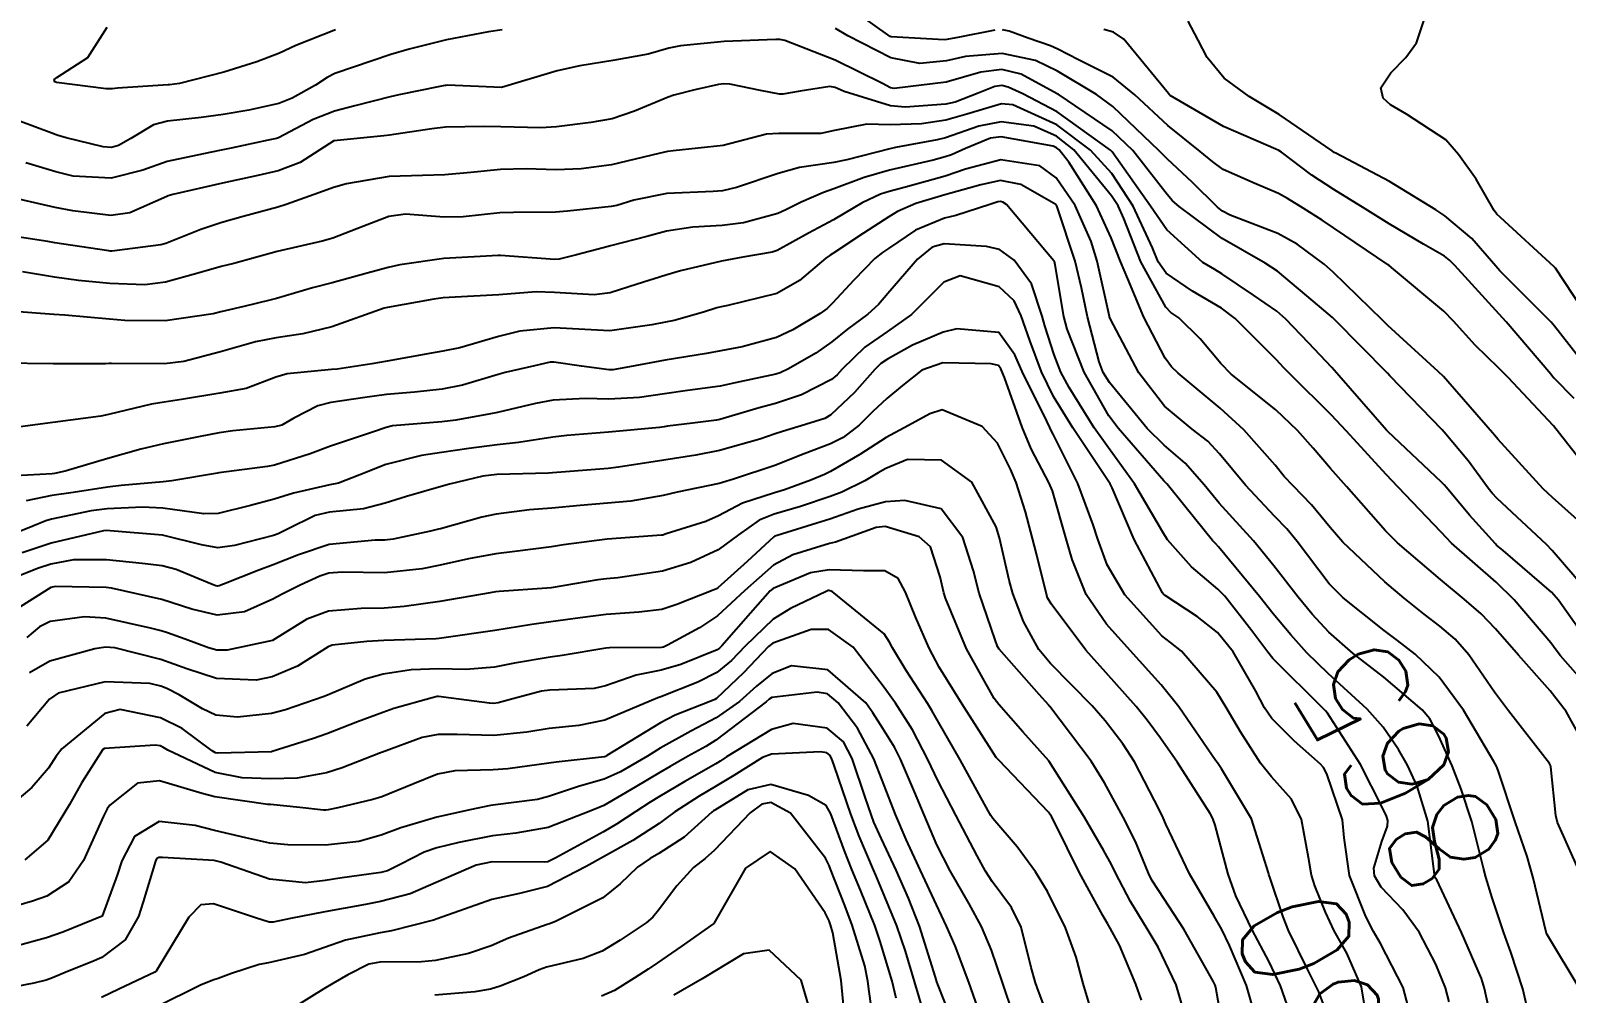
# Model space of a CAD drawing. Header units: metres. Extents: x 307586 to 320046, y 7427249 to 7434250.
# Drawn here: x 319946.8 to 320002, y 7429379.7 to 7429414.4 of the extents above; entities that cross this region are included whole.
import ezdxf
from ezdxf.enums import TextEntityAlignment as Align

# ---------------------------------------------------------------- set-up
doc = ezdxf.new("R2010")
doc.units = ezdxf.units.M
doc.header["$MEASUREMENT"] = 0
for name, color, linetype in [('Cotas', 45, 'Continuous'), ('Curvas de Nivel 1m', 11, 'Continuous'), ('Curvas de Nivel 5m', 15, 'Continuous')]:
    doc.layers.add(name, color=color, linetype=linetype)
doc.styles.add('Style-STANDARD', font='STANDARD.shx')

msp = doc.modelspace()

# ---------------------------------------------------------------- linework, layer by layer
at = {"layer": 'Curvas de Nivel 1m', "flags": 128}
for points, elevation in [([(319981.45, 7429414.389), (319980.125, 7429414.126), (319979.788, 7429414.064), (319979.722, 7429414.051), (319979.634, 7429414.043), (319977.723, 7429414.15), (319977.694, 7429414.16), (319975.737, 7429415.559)], 873), ([(319963.724, 7429414.403), (319963.235, 7429414.327), (319961.72, 7429414.035), (319960.376, 7429413.704), (319959.714, 7429413.512), (319958.375, 7429413.055), (319957.707, 7429412.821), (319957.427, 7429412.681), (319957.008, 7429412.407), (319956.173, 7429411.938), (319955.693, 7429411.749), (319954.614, 7429411.506), (319953.686, 7429411.345), (319952.899, 7429411.237), (319951.683, 7429411.111), (319951.174, 7429410.978), (319950.358, 7429410.483), (319949.922, 7429410.236), (319949.67, 7429410.167), (319949.366, 7429410.191), (319948.029, 7429410.515), (319947.751, 7429410.597), (319947.674, 7429410.62), (319947.521, 7429410.675), (319945.681, 7429411.358)], 872), ([(319957.723, 7429414.4), (319956.298, 7429413.833), (319955.714, 7429413.552), (319954.896, 7429413.243), (319953.707, 7429412.878), (319952.109, 7429412.464), (319951.748, 7429412.423), (319951.702, 7429412.418), (319949.882, 7429412.297), (319949.691, 7429412.275), (319949.475, 7429412.277), (319947.693, 7429412.496), (319947.63, 7429412.521), (319947.605, 7429412.61), (319947.695, 7429412.684), (319948.813, 7429413.397), (319949.507, 7429414.493)], 873), ([(320002.425, 7429396.759), (320001.53, 7429397.56), (320001.184, 7429397.873), (319999.551, 7429399.661), (319999.448, 7429399.788), (319999.362, 7429399.893), (319997.759, 7429401.739), (319997.605, 7429401.92), (319997.406, 7429402.1), (319995.601, 7429403.759), (319995.411, 7429403.942), (319993.629, 7429405.676), (319993.303, 7429405.965), (319992.341, 7429406.681), (319991.644, 7429407.067), (319989.926, 7429407.731), (319989.651, 7429407.865), (319989.471, 7429408.013), (319988.554, 7429408.919), (319987.67, 7429409.746), (319987.369, 7429410.043), (319985.697, 7429411.641), (319985.115, 7429412.066), (319983.711, 7429412.906), (319982.915, 7429413.292), (319981.717, 7429413.551), (319980.397, 7429413.442), (319979.714, 7429413.282), (319978.752, 7429413.183), (319977.715, 7429413.386), (319976.16, 7429414.176), (319975.726, 7429414.445)], 872), ([(320002.557, 7429398.868), (320001.773, 7429399.867), (320001.557, 7429400.14), (319999.929, 7429401.887), (319999.586, 7429402.233), (319998.737, 7429403.046), (319997.96, 7429403.915), (319997.608, 7429404.272), (319995.728, 7429405.842), (319995.633, 7429405.921), (319995.606, 7429405.94), (319993.646, 7429407.268), (319993.232, 7429407.55), (319992.547, 7429407.977), (319991.992, 7429408.321), (319991.658, 7429408.511), (319990.786, 7429408.874), (319989.667, 7429409.375), (319989.3, 7429409.647), (319988.848, 7429410.022), (319987.687, 7429410.949), (319986.497, 7429412.052), (319985.709, 7429412.695), (319984.472, 7429413.316), (319983.719, 7429413.706), (319983.458, 7429413.821), (319982.66, 7429414.096), (319981.967, 7429414.348), (319981.726, 7429414.397)], 873), ([(320002.305, 7429401.126), (320001.583, 7429401.852), (320001.566, 7429401.87), (320001.46, 7429401.996), (319999.857, 7429403.887), (319999.607, 7429404.166), (319998.004, 7429405.914), (319997.823, 7429406.106), (319997.636, 7429406.254), (319996.881, 7429406.687), (319995.648, 7429407.408), (319994.788, 7429407.949), (319993.66, 7429408.654), (319992.864, 7429409.171), (319991.766, 7429409.989), (319991.674, 7429410.053), (319991.562, 7429410.104), (319989.687, 7429410.923), (319987.766, 7429412.039), (319987.731, 7429412.067), (319987.704, 7429412.11), (319986.096, 7429414.056), (319985.725, 7429414.313), (319985.379, 7429414.411)], 874), ([(320002.926, 7429403.85), (320001.632, 7429405.819), (320001.589, 7429405.87), (319999.65, 7429407.64), (319999.524, 7429407.764), (319999.425, 7429407.893), (319998.78, 7429409.019), (319998.138, 7429409.913), (319997.681, 7429410.433), (319996.271, 7429411.358), (319995.699, 7429411.703), (319995.43, 7429411.943), (319995.345, 7429412.305), (319995.712, 7429412.844), (319996.248, 7429413.405), (319996.625, 7429413.931), (319996.904, 7429414.759)], 876), ([(320003.066, 7429393.846), (320001.51, 7429395.658), (320001.304, 7429395.872), (319999.529, 7429397.531), (319999.354, 7429397.715), (319999.215, 7429397.895), (319998.506, 7429398.869), (319997.625, 7429399.919), (319997.554, 7429399.995), (319995.675, 7429401.939), (319995.584, 7429402.033), (319993.686, 7429403.959), (319993.604, 7429404.039), (319993.14, 7429404.437), (319991.629, 7429405.705), (319991.184, 7429405.994), (319989.636, 7429406.887), (319988.088, 7429408.033), (319987.854, 7429408.236), (319987.657, 7429408.467), (319986.426, 7429410.052), (319985.683, 7429410.761), (319983.733, 7429412.08), (319983.703, 7429412.097), (319982.408, 7429412.798), (319981.712, 7429412.972), (319980.951, 7429412.877), (319979.707, 7429412.514), (319977.834, 7429412.288), (319977.704, 7429412.314), (319977.408, 7429412.461), (319975.714, 7429413.31), (319973.903, 7429414.016), (319973.721, 7429414.054), (319973.573, 7429414.054), (319971.72, 7429413.973), (319970.141, 7429413.824), (319969.718, 7429413.733), (319968.975, 7429413.521), (319967.713, 7429413.293), (319966.526, 7429413.107), (319965.709, 7429412.918), (319963.703, 7429412.32), (319961.758, 7429412.404), (319961.703, 7429412.399), (319961.664, 7429412.39), (319961.488, 7429412.352), (319960.006, 7429412.06), (319959.697, 7429411.986), (319958.419, 7429411.662), (319957.689, 7429411.471), (319956.928, 7429411.164), (319955.674, 7429410.515), (319955.606, 7429410.489), (319955.3, 7429410.424), (319953.972, 7429410.135), (319953.669, 7429410.072), (319953.201, 7429409.98), (319951.665, 7429409.657), (319950.79, 7429409.351), (319949.659, 7429409.056), (319948.283, 7429409.135), (319947.661, 7429409.286), (319946.588, 7429409.607)], 871), ([(320003.436, 7429390.028), (320001.817, 7429391.865), (320001.661, 7429392.063), (320001.468, 7429392.329), (320000.141, 7429393.883), (319999.492, 7429394.511), (319997.895, 7429395.914), (319997.705, 7429396.107), (319997.517, 7429396.315), (319995.966, 7429397.936), (319995.537, 7429398.389), (319994.115, 7429399.954), (319993.562, 7429400.541), (319992.105, 7429401.982), (319991.846, 7429402.247), (319991.588, 7429402.523), (319990.101, 7429404.005), (319989.607, 7429404.381), (319988.572, 7429404.985), (319987.619, 7429405.636), (319987.333, 7429406.043), (319987.124, 7429406.552), (319986.436, 7429408.052), (319985.665, 7429409.22), (319984.9, 7429410.068), (319983.686, 7429410.976), (319982.107, 7429411.693), (319981.697, 7429411.729), (319980.452, 7429411.362), (319979.688, 7429411.146), (319978.817, 7429411.012), (319977.685, 7429410.981), (319976.849, 7429411.005), (319975.682, 7429410.773), (319975.197, 7429410.668), (319973.68, 7429410.67), (319973.242, 7429410.644), (319971.673, 7429410.23), (319969.875, 7429410.043), (319969.671, 7429410.018), (319969.365, 7429409.95), (319967.666, 7429409.54), (319966.565, 7429409.39), (319965.663, 7429409.358), (319964.586, 7429409.389), (319963.663, 7429409.37), (319962.593, 7429409.267), (319961.661, 7429409.176), (319960.86, 7429409.158), (319959.66, 7429409.12), (319958.118, 7429408.853), (319957.656, 7429408.719), (319957.422, 7429408.635), (319956.797, 7429408.409), (319955.958, 7429408.108), (319955.647, 7429408.011), (319954.402, 7429407.672), (319953.638, 7429407.461), (319952.876, 7429407.21), (319951.627, 7429406.711), (319951.437, 7429406.661), (319950.146, 7429406.485), (319949.68, 7429406.432), (319949.622, 7429406.433), (319949.569, 7429406.437), (319949.158, 7429406.497), (319947.626, 7429406.73), (319947.37, 7429406.779), (319945.63, 7429407.043)], 869), ([(320002.521, 7429388.951), (320002.015, 7429389.861), (320001.444, 7429390.605), (320000.296, 7429391.882), (319999.472, 7429392.835), (319998.957, 7429393.374), (319998.344, 7429393.907), (319997.493, 7429394.609), (319995.945, 7429395.936), (319995.517, 7429396.365), (319994.112, 7429397.954), (319993.539, 7429398.608), (319992.916, 7429399.339), (319992.347, 7429399.978), (319991.564, 7429400.713), (319989.963, 7429402.006), (319989.587, 7429402.386), (319988.848, 7429403.273), (319988.075, 7429404.033), (319987.789, 7429404.222), (319987.607, 7429404.418), (319986.711, 7429406.049), (319986.094, 7429407.608), (319985.889, 7429408.058), (319985.656, 7429408.418), (319984.295, 7429410.074), (319983.68, 7429410.564), (319982.853, 7429410.925), (319981.688, 7429411.09), (319980.875, 7429410.929), (319979.679, 7429410.513), (319979.376, 7429410.436), (319977.883, 7429410.157), (319977.672, 7429410.114), (319976.126, 7429409.718), (319975.667, 7429409.621), (319974.422, 7429409.436), (319973.663, 7429409.23), (319972.157, 7429408.721), (319971.657, 7429408.601), (319971.314, 7429408.576), (319969.656, 7429408.509), (319968.46, 7429408.268), (319967.848, 7429408.079), (319967.649, 7429408.041), (319966.074, 7429407.868), (319965.646, 7429407.832), (319964.135, 7429407.826), (319963.645, 7429407.808), (319962.322, 7429407.661), (319961.642, 7429407.655), (319960.242, 7429407.766), (319959.643, 7429407.68), (319958.709, 7429407.312), (319957.63, 7429406.902), (319957.248, 7429406.784), (319955.623, 7429406.42), (319954.064, 7429405.99), (319953.617, 7429405.878), (319952.818, 7429405.655), (319951.611, 7429405.312), (319950.869, 7429405.218), (319949.611, 7429405.27), (319948.478, 7429405.374), (319947.613, 7429405.496), (319946.461, 7429405.685)], 868), ([(320002.602, 7429383.851), (320001.967, 7429385.279), (320001.706, 7429385.865), (320001.642, 7429386.113), (320001.467, 7429387.869), (320001.455, 7429387.911), (320001.414, 7429387.984), (319999.936, 7429389.885), (319999.443, 7429390.55), (319998.515, 7429391.899), (319998.027, 7429392.463), (319997.473, 7429392.929), (319996.91, 7429393.359), (319996.186, 7429393.933), (319995.492, 7429394.531), (319993.975, 7429395.955), (319993.518, 7429396.481), (319992.851, 7429397.295), (319992.189, 7429397.98), (319991.872, 7429398.32), (319991.54, 7429398.723), (319990.421, 7429400.001), (319989.564, 7429400.775), (319988.057, 7429402.033), (319987.814, 7429402.266), (319987.588, 7429402.582), (319986.819, 7429404.048), (319986.241, 7429405.43), (319985.976, 7429406.056), (319985.636, 7429406.911), (319985.113, 7429408.065), (319984.115, 7429409.629), (319983.766, 7429410.079), (319983.674, 7429410.155), (319983.55, 7429410.206), (319981.679, 7429410.547), (319981.294, 7429410.498), (319980.396, 7429410.123), (319979.9, 7429409.899), (319979.67, 7429409.821), (319979.242, 7429409.71), (319977.665, 7429409.346), (319976.752, 7429409.079), (319975.658, 7429408.677), (319975.294, 7429408.547), (319974.482, 7429408.192), (319973.934, 7429407.912), (319973.647, 7429407.788), (319972.414, 7429407.446), (319971.64, 7429407.349), (319970.584, 7429407.295), (319969.636, 7429407.146), (319968.936, 7429406.958), (319967.628, 7429406.617), (319967.358, 7429406.551), (319966.405, 7429406.292), (319965.781, 7429406.139), (319965.621, 7429406.13), (319963.663, 7429406.279), (319963.622, 7429406.276), (319963.579, 7429406.277), (319961.621, 7429406.167), (319960.045, 7429405.94), (319959.618, 7429405.843), (319958.869, 7429405.634), (319957.612, 7429405.294), (319956.904, 7429405.113), (319955.606, 7429404.729), (319955.365, 7429404.662), (319954.427, 7429404.432), (319953.759, 7429404.281), (319953.601, 7429404.242), (319953.329, 7429404.174), (319951.595, 7429403.919), (319950.151, 7429403.928), (319949.595, 7429403.977), (319947.991, 7429404.12), (319947.597, 7429404.152), (319945.851, 7429404.286)], 867), ([(320002.522, 7429379.852), (320001.342, 7429381.804), (320001.311, 7429381.87), (320001.3, 7429381.913), (320000.831, 7429383.875), (320000.609, 7429384.643), (320000.185, 7429385.882), (319999.569, 7429387.73), (319999.507, 7429387.889), (319999.415, 7429388.063), (319998.323, 7429389.901), (319997.451, 7429391.096), (319996.577, 7429391.923), (319995.943, 7429392.411), (319995.471, 7429392.771), (319993.987, 7429393.955), (319993.49, 7429394.458), (319992.331, 7429395.978), (319991.966, 7429396.432), (319991.522, 7429396.894), (319990.471, 7429398.001), (319989.544, 7429399.129), (319989.118, 7429399.586), (319988.553, 7429400.025), (319987.565, 7429400.85), (319986.639, 7429402.049), (319985.602, 7429404.009), (319985.587, 7429404.06), (319985.58, 7429404.083), (319985.142, 7429406.065), (319984.928, 7429406.773), (319984.352, 7429408.073), (319983.663, 7429409.065), (319983.076, 7429409.497), (319981.669, 7429409.719), (319980.403, 7429409.385), (319979.663, 7429409.129), (319978.239, 7429408.731), (319977.657, 7429408.579), (319977.338, 7429408.482), (319976.685, 7429408.17), (319976.036, 7429407.787), (319975.644, 7429407.555), (319974.746, 7429407.079), (319973.627, 7429406.452), (319973.44, 7429406.388), (319972.388, 7429406.219), (319971.621, 7429406.075), (319970.142, 7429405.72), (319969.616, 7429405.568), (319968.587, 7429405.24), (319967.609, 7429404.927), (319967.04, 7429404.854), (319965.609, 7429404.946), (319964.953, 7429404.963), (319963.608, 7429404.854), (319962.035, 7429404.771), (319961.607, 7429404.748), (319961.261, 7429404.698), (319959.603, 7429404.404), (319959.483, 7429404.372), (319957.596, 7429403.711), (319956.554, 7429403.45), (319955.592, 7429403.315), (319954.847, 7429403.17), (319953.587, 7429402.806), (319952.271, 7429402.46), (319951.572, 7429402.369), (319949.671, 7429402.39), (319949.572, 7429402.382), (319949.451, 7429402.371), (319947.571, 7429402.378), (319945.711, 7429402.399)], 866), ([(319999.302, 7429378.845), (319999.083, 7429379.892), (319998.966, 7429380.245), (319998.254, 7429381.901), (319997.362, 7429383.793), (319997.312, 7429383.86), (319997.285, 7429383.911), (319997.272, 7429384.004), (319997.04, 7429385.915), (319996.653, 7429387.169), (319996.303, 7429387.927), (319995.978, 7429388.491), (319995.426, 7429389.294), (319994.854, 7429389.946), (319993.452, 7429391.222), (319992.687, 7429391.972), (319992.113, 7429392.624), (319991.477, 7429393.38), (319990.975, 7429393.995), (319989.501, 7429395.783), (319989.392, 7429395.902), (319989.29, 7429396.013), (319988.294, 7429397.256), (319987.656, 7429398.038), (319987.597, 7429398.103), (319987.534, 7429398.168), (319985.894, 7429400.057), (319985.56, 7429400.502), (319984.671, 7429402.069), (319984.057, 7429403.617), (319983.94, 7429404.077), (319983.622, 7429405.939), (319983.597, 7429406.055), (319983.582, 7429406.081), (319983.313, 7429406.399), (319981.87, 7429408.107), (319981.744, 7429408.199), (319981.654, 7429408.215), (319981.564, 7429408.201), (319981.273, 7429408.114), (319980.057, 7429407.716), (319979.645, 7429407.614), (319978.604, 7429407.18), (319977.628, 7429406.527), (319977.412, 7429406.376), (319977.142, 7429406.165), (319976.389, 7429405.399), (319975.607, 7429404.541), (319975.423, 7429404.363), (319975.169, 7429404.184), (319974.189, 7429403.602), (319973.594, 7429403.326), (319972.362, 7429402.989), (319971.589, 7429402.839), (319971.073, 7429402.75), (319969.586, 7429402.509), (319968.306, 7429402.269), (319967.705, 7429402.155), (319967.581, 7429402.152), (319966.58, 7429402.29), (319965.584, 7429402.438), (319965.455, 7429402.43), (319964.891, 7429402.307), (319963.835, 7429402.062), (319963.578, 7429401.991), (319962.303, 7429401.608), (319961.57, 7429401.46), (319960.571, 7429401.357), (319959.566, 7429401.266), (319958.782, 7429401.164), (319957.562, 7429400.985), (319957.097, 7429400.867), (319956.232, 7429400.413), (319955.798, 7429400.17), (319955.55, 7429400.101), (319954.028, 7429399.956), (319953.547, 7429399.893), (319952.856, 7429399.76), (319951.543, 7429399.491), (319950.719, 7429399.301), (319949.538, 7429398.969), (319948.001, 7429398.513), (319947.621, 7429398.429), (319947.531, 7429398.42), (319945.75, 7429398.317)], 864), ([(319997.81, 7429379.403), (319997.679, 7429379.906), (319997.326, 7429380.767), (319996.723, 7429381.919), (319996.144, 7429382.721), (319995.359, 7429383.538), (319995.12, 7429383.942), (319995.091, 7429384.219), (319995.382, 7429385.18), (319995.591, 7429385.736), (319995.595, 7429385.937), (319995.546, 7429386.09), (319995.398, 7429386.418), (319994.616, 7429387.948), (319993.431, 7429389.793), (319993.356, 7429389.885), (319993.269, 7429389.962), (319991.46, 7429391.768), (319991.283, 7429391.992), (319990.707, 7429392.761), (319989.736, 7429394.007), (319989.485, 7429394.264), (319988.534, 7429395.065), (319987.674, 7429396.037), (319987.507, 7429396.314), (319986.481, 7429398.051), (319985.546, 7429399.348), (319985.036, 7429400.065), (319984.128, 7429401.522), (319983.825, 7429402.078), (319983.589, 7429402.694), (319983.258, 7429403.743), (319983.162, 7429404.087), (319982.771, 7429405.249), (319982.157, 7429406.102), (319981.629, 7429406.493), (319981.151, 7429406.594), (319979.631, 7429406.689), (319979.196, 7429406.57), (319978.677, 7429406.144), (319977.61, 7429404.911), (319977.264, 7429404.506), (319976.879, 7429404.167), (319976.155, 7429403.617), (319975.593, 7429403.164), (319975.014, 7429402.76), (319974.025, 7429402.196), (319973.734, 7429402.045), (319973.58, 7429401.997), (319972.112, 7429401.685), (319971.573, 7429401.575), (319970.401, 7429401.411), (319969.569, 7429401.297), (319968.666, 7429401.164), (319967.565, 7429401.107), (319966.73, 7429401.124), (319965.564, 7429401.064), (319964.922, 7429400.947), (319963.557, 7429400.622), (319963.309, 7429400.571), (319962.063, 7429400.342), (319961.552, 7429400.28), (319959.782, 7429400.136), (319959.55, 7429400.083), (319959.099, 7429399.928), (319957.543, 7429399.406), (319956.816, 7429399.132), (319955.536, 7429398.731), (319955.275, 7429398.683), (319953.533, 7429398.451), (319953.48, 7429398.441), (319951.837, 7429398.157), (319951.528, 7429398.126), (319950.019, 7429397.991), (319949.525, 7429397.934), (319948.282, 7429397.748), (319947.52, 7429397.631), (319946.601, 7429397.445)], 863), ([(319996.391, 7429379.011), (319996.15, 7429379.927), (319995.336, 7429381.508), (319995.086, 7429381.943), (319994.809, 7429382.484), (319994.215, 7429383.951), (319994.022, 7429385.315), (319993.969, 7429385.954), (319993.409, 7429387.616), (319993.288, 7429387.838), (319993.17, 7429387.964), (319992.236, 7429388.792), (319991.429, 7429389.604), (319991.163, 7429389.993), (319990.845, 7429390.593), (319990.038, 7429392.004), (319989.47, 7429392.698), (319988.734, 7429393.279), (319987.582, 7429394.039), (319987.526, 7429394.082), (319987.484, 7429394.136), (319986.473, 7429396.05), (319985.679, 7429397.91), (319985.601, 7429398.059), (319985.534, 7429398.163), (319984.263, 7429400.073), (319983.57, 7429401.199), (319983.14, 7429402.087), (319982.709, 7429403.208), (319982.4, 7429404.098), (319982.154, 7429404.647), (319981.613, 7429405.147), (319980.203, 7429405.539), (319979.615, 7429405.319), (319978.451, 7429404.147), (319977.597, 7429403.539), (319976.781, 7429402.978), (319975.957, 7429402.176), (319975.776, 7429401.982), (319975.577, 7429401.813), (319974.501, 7429401.259), (319973.564, 7429400.947), (319972.978, 7429400.792), (319971.555, 7429400.372), (319971.439, 7429400.347), (319970.577, 7429400.24), (319969.675, 7429400.126), (319969.551, 7429400.108), (319969.384, 7429400.085), (319967.549, 7429399.912), (319966.053, 7429399.79), (319965.547, 7429399.729), (319964.314, 7429399.544), (319963.544, 7429399.458), (319962.53, 7429399.322), (319961.541, 7429399.185), (319960.82, 7429399.077), (319959.537, 7429398.749), (319958.609, 7429398.384), (319957.84, 7429398.083), (319957.527, 7429398.013), (319956.222, 7429397.714), (319955.519, 7429397.498), (319954.672, 7429397.272), (319953.511, 7429396.986), (319952.987, 7429396.972), (319951.514, 7429397.18), (319950.782, 7429397.209), (319949.513, 7429397.15), (319948.932, 7429397.078), (319947.507, 7429396.779), (319947.304, 7429396.724), (319946.834, 7429396.527), (319945.89, 7429396.145)], 862), ([(319994.916, 7429378.325), (319994.65, 7429379.947), (319994.123, 7429381.16), (319993.673, 7429381.957), (319993.35, 7429382.638), (319992.972, 7429383.579), (319992.854, 7429383.968), (319992.743, 7429384.599), (319992.493, 7429385.973), (319992.128, 7429386.707), (319991.408, 7429387.504), (319991.014, 7429387.994), (319990.302, 7429389.124), (319989.784, 7429390.006), (319989.441, 7429390.553), (319988.178, 7429392.029), (319987.773, 7429392.342), (319987.468, 7429392.585), (319986.128, 7429394.054), (319985.494, 7429395.136), (319985.16, 7429396.063), (319984.997, 7429396.578), (319984.441, 7429398.071), (319983.551, 7429399.843), (319983.469, 7429399.998), (319983.433, 7429400.082), (319983.332, 7429400.308), (319982.444, 7429402.097), (319982.18, 7429402.692), (319981.597, 7429403.499), (319980.085, 7429403.638), (319979.597, 7429403.513), (319978.494, 7429403.048), (319977.587, 7429402.547), (319977.358, 7429402.389), (319977.133, 7429402.165), (319976.406, 7429401.336), (319975.558, 7429400.532), (319975.336, 7429400.402), (319974.642, 7429400.189), (319973.809, 7429399.939), (319973.549, 7429399.851), (319973.001, 7429399.662), (319971.543, 7429399.256), (319970.693, 7429399.087), (319969.54, 7429398.91), (319967.912, 7429398.65), (319967.536, 7429398.606), (319967.238, 7429398.581), (319965.534, 7429398.448), (319965.393, 7429398.443), (319963.534, 7429398.39), (319963.03, 7429398.328), (319961.833, 7429398.04), (319961.527, 7429397.953), (319960.285, 7429397.599), (319959.518, 7429397.354), (319958.737, 7429397.159), (319957.512, 7429397.03), (319956.999, 7429396.916), (319955.979, 7429396.415), (319955.664, 7429396.255), (319955.501, 7429396.196), (319954.097, 7429395.834), (319953.496, 7429395.747), (319952.902, 7429395.854), (319951.5, 7429396.211), (319949.623, 7429396.368), (319949.502, 7429396.375), (319949.375, 7429396.365), (319947.497, 7429395.917), (319946.45, 7429395.574)], 861), ([(319992.146, 7429378.822), (319991.732, 7429379.984), (319991.326, 7429380.843), (319990.712, 7429381.996), (319990.132, 7429383.226), (319989.854, 7429384.005), (319989.381, 7429385.769), (319989.301, 7429386.011), (319989.206, 7429386.191), (319988.033, 7429388.024), (319987.422, 7429388.9), (319986.936, 7429389.545), (319986.536, 7429390.043), (319985.451, 7429391.26), (319984.736, 7429392.067), (319983.479, 7429393.735), (319983.355, 7429393.955), (319983.309, 7429394.083), (319982.949, 7429395.539), (319982.813, 7429396.09), (319982.563, 7429397.048), (319982.22, 7429398.1), (319982.022, 7429398.587), (319981.547, 7429399.514), (319980.995, 7429400.116), (319979.562, 7429400.716), (319979.118, 7429400.578), (319978.354, 7429400.148), (319977.549, 7429399.724), (319976.602, 7429399.11), (319975.536, 7429398.493), (319975.325, 7429398.392), (319974.832, 7429398.187), (319973.888, 7429397.836), (319973.526, 7429397.733), (319972.378, 7429397.359), (319971.513, 7429396.906), (319971.05, 7429396.694), (319969.622, 7429396.249), (319969.532, 7429396.22), (319969.503, 7429396.21), (319969.458, 7429396.206), (319967.501, 7429396.065), (319965.934, 7429395.86), (319965.498, 7429395.791), (319964.186, 7429395.623), (319963.495, 7429395.532), (319962.514, 7429395.356), (319961.491, 7429395.124), (319960.849, 7429394.996), (319959.488, 7429394.855), (319957.969, 7429394.874), (319957.487, 7429394.834), (319957.159, 7429394.73), (319956.459, 7429394.41), (319955.814, 7429394.082), (319955.478, 7429393.899), (319954.453, 7429393.45), (319953.472, 7429393.328), (319952.552, 7429393.537), (319951.474, 7429393.892), (319949.671, 7429394.297), (319949.48, 7429394.32), (319947.639, 7429394.359), (319947.48, 7429394.322), (319946.374, 7429393.626)], 859), ([(319991.005, 7429378.284), (319990.51, 7429379.998), (319989.906, 7429381.433), (319989.622, 7429382.007), (319989.348, 7429382.491), (319988.459, 7429384.019), (319987.608, 7429385.8), (319987.513, 7429386.029), (319987.387, 7429386.301), (319986.486, 7429388.044), (319986.058, 7429388.689), (319985.428, 7429389.524), (319984.957, 7429390.065), (319983.455, 7429391.585), (319983.04, 7429392.086), (319982.483, 7429393.104), (319982.1, 7429394.101), (319981.968, 7429394.584), (319981.626, 7429396.108), (319981.509, 7429396.507), (319980.628, 7429398.119), (319979.541, 7429398.911), (319978.316, 7429398.924), (319977.537, 7429398.612), (319977.251, 7429398.448), (319976.779, 7429398.168), (319975.945, 7429397.758), (319975.524, 7429397.593), (319974.466, 7429397.243), (319973.514, 7429396.96), (319972.971, 7429396.748), (319972.232, 7429396.219), (319971.497, 7429395.684), (319970.511, 7429395.221), (319969.49, 7429394.912), (319967.886, 7429394.673), (319967.486, 7429394.637), (319967.173, 7429394.596), (319965.483, 7429394.313), (319965.328, 7429394.302), (319963.619, 7429394.181), (319963.481, 7429394.166), (319963.291, 7429394.133), (319961.478, 7429393.816), (319960.202, 7429393.636), (319959.475, 7429393.579), (319958.653, 7429393.561), (319957.474, 7429393.471), (319956.7, 7429393.179), (319955.463, 7429392.42), (319953.832, 7429392.062), (319953.457, 7429392.063), (319953.163, 7429392.149), (319952.319, 7429392.457), (319951.68, 7429392.691), (319951.457, 7429392.764), (319951.07, 7429392.863), (319949.464, 7429393.218), (319948.698, 7429393.268), (319947.462, 7429393.097), (319947.073, 7429392.909), (319946.621, 7429392.528)], 858), ([(319989.75, 7429378.005), (319989.403, 7429379.918), (319989.379, 7429380.009), (319989.315, 7429380.148), (319988.251, 7429382.021), (319987.357, 7429383.399), (319987.11, 7429383.783), (319986.987, 7429384.036), (319986.515, 7429385.184), (319986.073, 7429386.05), (319985.401, 7429387.289), (319984.921, 7429388.065), (319983.432, 7429390.038), (319983.413, 7429390.061), (319983.396, 7429390.081), (319983.05, 7429390.475), (319981.617, 7429392.108), (319981.557, 7429392.202), (319981.466, 7429392.438), (319980.895, 7429394.116), (319980.689, 7429394.92), (319980.305, 7429396.122), (319979.518, 7429397.159), (319978.215, 7429397.458), (319977.522, 7429397.404), (319976.543, 7429397.144), (319975.512, 7429396.782), (319975.052, 7429396.643), (319973.627, 7429396.199), (319973.536, 7429396.166), (319973.502, 7429396.148), (319972.539, 7429395.26), (319971.484, 7429394.309), (319971.438, 7429394.276), (319971.317, 7429394.232), (319970.011, 7429393.711), (319969.476, 7429393.533), (319968.642, 7429393.43), (319967.474, 7429393.349), (319966.531, 7429393.231), (319965.471, 7429393.086), (319964.789, 7429392.988), (319963.467, 7429392.777), (319961.624, 7429392.507), (319961.464, 7429392.481), (319961.345, 7429392.471), (319959.463, 7429392.414), (319958.852, 7429392.379), (319957.608, 7429392.251), (319957.46, 7429392.19), (319956.366, 7429391.494), (319955.443, 7429391.105), (319954.878, 7429390.989), (319953.442, 7429391.045), (319952.383, 7429391.392), (319951.446, 7429391.731), (319949.783, 7429392.154), (319949.45, 7429392.174), (319949.07, 7429392.117), (319947.444, 7429391.673), (319946.72, 7429391.248)], 857), ([(319988.251, 7429379.073), (319987.984, 7429380.023), (319987.333, 7429381.379), (319986.935, 7429382.036), (319986.332, 7429383.024), (319985.797, 7429384.053), (319985.656, 7429384.346), (319985.371, 7429384.868), (319984.671, 7429386.067), (319983.413, 7429388.056), (319983.395, 7429388.08), (319982.461, 7429389.132), (319981.595, 7429390.108), (319981.436, 7429390.324), (319980.435, 7429392.12), (319979.676, 7429393.933), (319979.622, 7429394.129), (319979.489, 7429394.703), (319979.145, 7429395.781), (319978.735, 7429396.142), (319977.508, 7429396.515), (319977.184, 7429396.487), (319976.316, 7429396.172), (319975.72, 7429395.959), (319975.5, 7429395.903), (319974.186, 7429395.503), (319973.492, 7429395.126), (319972.454, 7429394.215), (319971.474, 7429393.305), (319970.832, 7429392.873), (319969.677, 7429392.248), (319969.531, 7429392.18), (319969.462, 7429392.166), (319967.583, 7429392.156), (319967.461, 7429392.143), (319965.884, 7429391.869), (319965.456, 7429391.809), (319964.171, 7429391.594), (319963.45, 7429391.451), (319962.418, 7429391.366), (319961.449, 7429391.393), (319960.451, 7429391.357), (319959.445, 7429391.197), (319958.796, 7429391.027), (319957.434, 7429390.449), (319957.401, 7429390.432), (319957.32, 7429390.401), (319955.929, 7429389.914), (319955.427, 7429389.79), (319954.206, 7429389.652), (319953.426, 7429389.73), (319952.939, 7429389.959), (319952.098, 7429390.46), (319951.66, 7429390.691), (319951.436, 7429390.774), (319951.045, 7429390.865), (319949.437, 7429390.928), (319947.751, 7429390.515), (319947.431, 7429390.298), (319946.618, 7429389.331)], 856), ([(319985.213, 7429378.141), (319984.639, 7429380.067), (319984.379, 7429381.017), (319983.997, 7429382.073), (319983.356, 7429383.373), (319983.092, 7429383.816), (319982.915, 7429384.087), (319982.261, 7429384.986), (319981.382, 7429386.003), (319981.308, 7429386.111), (319981.219, 7429386.278), (319980.202, 7429388.122), (319979.426, 7429389.475), (319979.191, 7429389.892), (319979.042, 7429390.136), (319978.259, 7429391.339), (319977.767, 7429392.155), (319977.665, 7429392.357), (319977.468, 7429392.655), (319975.6, 7429394.179), (319975.483, 7429394.215), (319975.452, 7429394.211), (319975.386, 7429394.181), (319974.102, 7429393.569), (319973.473, 7429393.178), (319972.465, 7429392.215), (319971.979, 7429391.698), (319971.448, 7429391.265), (319970.764, 7429390.916), (319969.435, 7429390.39), (319969.333, 7429390.353), (319969.1, 7429390.255), (319967.426, 7429389.548), (319966.484, 7429389.35), (319965.422, 7429389.248), (319964.612, 7429389.117), (319963.42, 7429388.996), (319962.105, 7429389.025), (319961.42, 7429389.034), (319960.851, 7429388.923), (319959.413, 7429388.398), (319959.342, 7429388.371), (319957.966, 7429387.83), (319957.402, 7429387.651), (319956.348, 7429387.456), (319955.398, 7429387.429), (319954.363, 7429387.466), (319953.401, 7429387.667), (319951.692, 7429388.466), (319951.516, 7429388.57), (319951.414, 7429388.623), (319951.241, 7429388.646), (319949.413, 7429388.529), (319949.352, 7429388.491), (319948.595, 7429387.302), (319948.151, 7429386.508), (319947.37, 7429385.229), (319946.55, 7429384.522)], 854), ([(319983.303, 7429379.065), (319983.022, 7429379.796), (319982.922, 7429380.086), (319982.763, 7429380.647), (319982.407, 7429382.094), (319982.058, 7429382.807), (319981.359, 7429383.738), (319981.117, 7429384.112), (319980.82, 7429384.664), (319980.05, 7429386.123), (319979.402, 7429387.376), (319979.043, 7429388.134), (319978.488, 7429389.204), (319977.875, 7429390.153), (319977.442, 7429390.767), (319976.355, 7429392.171), (319975.469, 7429392.811), (319974.848, 7429392.808), (319973.464, 7429392.321), (319973.305, 7429392.202), (319972.416, 7429391.248), (319971.434, 7429390.326), (319971.378, 7429390.287), (319971.23, 7429390.232), (319969.949, 7429389.723), (319969.425, 7429389.455), (319967.496, 7429388.269), (319967.445, 7429388.237), (319967.412, 7429388.227), (319965.671, 7429388.034), (319965.408, 7429387.997), (319963.924, 7429387.796), (319963.405, 7429387.763), (319962.019, 7429387.725), (319961.402, 7429387.605), (319960.509, 7429387.246), (319959.389, 7429386.785), (319959.077, 7429386.685), (319957.811, 7429386.386), (319957.459, 7429386.313), (319957.382, 7429386.302), (319957.296, 7429386.306), (319956.445, 7429386.404), (319955.384, 7429386.508), (319955.29, 7429386.515), (319953.388, 7429386.781), (319952.928, 7429386.909), (319951.396, 7429387.363), (319950.599, 7429387.274), (319949.609, 7429386.488), (319949.512, 7429386.358), (319949.379, 7429386.096), (319948.663, 7429384.497), (319948.131, 7429383.723), (319947.343, 7429383.213), (319946.828, 7429383.03), (319945.334, 7429382.595)], 853), ([(319982.131, 7429378.927), (319981.734, 7429380.104), (319981.33, 7429381.271), (319980.98, 7429382.114), (319980.531, 7429382.938), (319979.847, 7429384.125), (319979.372, 7429385.058), (319978.911, 7429386.135), (319978.566, 7429386.968), (319978.064, 7429388.143), (319977.84, 7429388.569), (319977.424, 7429389.242), (319977.07, 7429389.805), (319976.816, 7429390.166), (319975.451, 7429391.364), (319974.143, 7429391.503), (319973.448, 7429391.226), (319972.874, 7429390.776), (319972.268, 7429390.217), (319971.427, 7429389.63), (319970.516, 7429389.145), (319969.416, 7429388.533), (319968.951, 7429388.255), (319967.984, 7429387.684), (319967.4, 7429387.427), (319966.51, 7429387.169), (319965.39, 7429386.796), (319965, 7429386.693), (319963.385, 7429386.485), (319963.246, 7429386.461), (319962.616, 7429386.332), (319961.38, 7429386.058), (319960.073, 7429385.666), (319959.373, 7429385.404), (319958.566, 7429385.183), (319957.369, 7429385.048), (319956.012, 7429385.053), (319955.37, 7429385.118), (319954.495, 7429385.305), (319953.374, 7429385.576), (319952.678, 7429385.753), (319951.377, 7429385.902), (319950.497, 7429385.353), (319950.043, 7429384.483), (319949.87, 7429383.97), (319949.333, 7429382.49), (319947.916, 7429381.915), (319947.325, 7429381.708), (319946.193, 7429381.398)], 852), ([(319981.178, 7429378.227), (319980.524, 7429380.118), (319980.03, 7429381.426), (319979.721, 7429382.126), (319979.351, 7429382.901), (319978.776, 7429384.136), (319978.266, 7429385.249), (319977.875, 7429386.145), (319977.402, 7429387.391), (319977.106, 7429388.155), (319976.514, 7429389.26), (319975.821, 7429390.176), (319975.438, 7429390.5), (319975.064, 7429390.558), (319973.435, 7429390.36), (319973.335, 7429390.3), (319973.228, 7429390.203), (319971.419, 7429388.829), (319971.05, 7429388.6), (319970.4, 7429388.24), (319969.775, 7429387.879), (319969.404, 7429387.662), (319968.517, 7429387.138), (319967.386, 7429386.478), (319967.245, 7429386.412), (319966.914, 7429386.277), (319965.377, 7429385.68), (319964.213, 7429385.474), (319963.374, 7429385.387), (319962.172, 7429385.139), (319961.369, 7429384.947), (319960.924, 7429384.798), (319960.073, 7429384.363), (319959.601, 7429384.127), (319959.36, 7429384.064), (319957.881, 7429383.862), (319957.357, 7429383.779), (319956.646, 7429383.691), (319955.357, 7429383.825), (319953.604, 7429384.438), (319953.363, 7429384.494), (319951.497, 7429384.601), (319951.364, 7429384.6), (319951.284, 7429384.55), (319951.245, 7429384.471), (319950.811, 7429383.005), (319950.64, 7429382.477), (319950.164, 7429381.642), (319949.318, 7429380.999), (319948.964, 7429380.846), (319948.088, 7429380.502), (319947.541, 7429380.277), (319947.31, 7429380.192), (319946.868, 7429380.076), (319945.305, 7429379.775)], 851), ([(319979.099, 7429378.328), (319978.56, 7429380.138), (319978.237, 7429381.233), (319977.932, 7429382.144), (319977.357, 7429383.53), (319977.169, 7429383.961), (319977.086, 7429384.154), (319976.578, 7429385.365), (319976.276, 7429386.167), (319975.668, 7429387.917), (319975.579, 7429388.178), (319975.521, 7429388.286), (319975.415, 7429388.373), (319975.187, 7429388.411), (319973.414, 7429388.323), (319973.1, 7429388.205), (319972.068, 7429387.555), (319971.397, 7429387.154), (319970.816, 7429386.811), (319969.938, 7429386.244), (319969.619, 7429386.009), (319969.379, 7429385.832), (319968.422, 7429385.209), (319967.367, 7429384.632), (319966.752, 7429384.279), (319965.356, 7429383.561), (319964.353, 7429383.31), (319963.351, 7429383.087), (319961.392, 7429382.398), (319961.343, 7429382.378), (319961.323, 7429382.37), (319961.255, 7429382.351), (319959.74, 7429381.963), (319959.336, 7429381.894), (319958.091, 7429381.623), (319957.327, 7429381.357), (319956.612, 7429381.112), (319955.319, 7429380.814), (319954.983, 7429380.757), (319953.984, 7429380.433), (319953.504, 7429380.245), (319953.31, 7429380.184), (319952.866, 7429380.004), (319951.3, 7429379.223)], 849), ([(319977.909, 7429379.542), (319977.757, 7429380.146), (319977.334, 7429381.574), (319977.135, 7429382.153), (319976.618, 7429383.424), (319976.307, 7429384.166), (319976.043, 7429384.843), (319975.552, 7429386.177), (319975.387, 7429386.47), (319974.746, 7429386.833), (319973.398, 7429387.228), (319972.565, 7429387.042), (319971.384, 7429386.312), (319971.332, 7429386.282), (319971.266, 7429386.231), (319970.276, 7429385.339), (319969.368, 7429384.747), (319969.05, 7429384.569), (319968.592, 7429384.258), (319967.971, 7429383.65), (319967.352, 7429383.153), (319965.639, 7429382.296), (319965.426, 7429382.214), (319965.341, 7429382.187), (319963.953, 7429381.695), (319963.33, 7429381.427), (319962.515, 7429381.142), (319961.321, 7429380.894), (319960.827, 7429380.848), (319959.32, 7429380.838), (319958.931, 7429380.762), (319958.176, 7429380.381), (319957.63, 7429380.066), (319957.308, 7429379.879), (319955.876, 7429378.989)], 848), ([(319977.161, 7429378.152), (319976.93, 7429379.777), (319976.884, 7429380.156), (319976.772, 7429380.708), (319976.325, 7429382.165), (319976.059, 7429382.879), (319975.546, 7429384.177), (319975.496, 7429384.31), (319975.367, 7429384.582), (319974.096, 7429386.193), (319973.389, 7429386.585), (319973.065, 7429386.528), (319972.645, 7429386.211), (319971.369, 7429384.861), (319971.034, 7429384.565), (319970.613, 7429384.237), (319970.014, 7429383.586), (319969.347, 7429382.703), (319969.142, 7429382.455), (319968.912, 7429382.254), (319967.975, 7429381.622), (319967.327, 7429381.233), (319966.638, 7429380.966), (319965.318, 7429380.653), (319965.056, 7429380.563), (319964.503, 7429380.308), (319963.657, 7429379.969), (319963.308, 7429379.869), (319962.745, 7429379.766), (319961.306, 7429379.646)], 847), ([(319976.05, 7429378.918), (319975.93, 7429380.171), (319975.629, 7429381.885), (319975.547, 7429382.177), (319975.492, 7429382.325), (319975.347, 7429382.614), (319974.255, 7429384.191), (319973.369, 7429384.823), (319972.479, 7429384.213), (319971.343, 7429382.23), (319970.171, 7429381.401), (319969.321, 7429380.817), (319968.983, 7429380.588), (319968.476, 7429380.258), (319967.763, 7429379.811), (319967.306, 7429379.616)], 846)]:
    msp.add_lwpolyline(points, dxfattribs=dict(at, elevation=elevation))
at = {"layer": 'Curvas de Nivel 5m', "flags": 128}
for points, elevation in [([(320002.416, 7429402.683), (320001.602, 7429403.731), (320001.481, 7429403.871), (319999.63, 7429405.725), (319999.485, 7429405.892), (319998.62, 7429406.883), (319997.651, 7429407.703), (319997.33, 7429407.923), (319995.663, 7429408.941), (319993.724, 7429409.959), (319993.673, 7429409.986), (319993.591, 7429410.045), (319991.693, 7429411.354), (319990.603, 7429412.001), (319989.709, 7429412.656), (319989.096, 7429413.399), (319988.767, 7429414.024), (319988.41, 7429414.706)], 875), ([(320002.459, 7429392.841), (320001.738, 7429393.866), (320001.487, 7429394.15), (319999.745, 7429395.652), (319999.512, 7429395.849), (319999.47, 7429395.891), (319998.541, 7429396.923), (319997.707, 7429397.917), (319997.63, 7429398.015), (319997.535, 7429398.119), (319995.595, 7429399.94), (319995.554, 7429399.983), (319993.839, 7429401.957), (319993.586, 7429402.236), (319992.748, 7429403.127), (319991.932, 7429403.985), (319991.607, 7429404.265), (319990.766, 7429404.843), (319989.619, 7429405.617), (319989.374, 7429405.767), (319988.935, 7429406.02), (319987.64, 7429407.202), (319987.054, 7429408.046), (319985.672, 7429410.011), (319985.623, 7429410.06), (319983.693, 7429411.442), (319982.458, 7429412.099), (319981.935, 7429412.336), (319981.706, 7429412.394), (319981.457, 7429412.36), (319980.852, 7429412.119), (319980.027, 7429411.797), (319979.697, 7429411.722), (319978.231, 7429411.616), (319977.695, 7429411.658), (319976.039, 7429412.177), (319975.704, 7429412.317), (319975.523, 7429412.363), (319974.455, 7429412.192), (319973.821, 7429412.079), (319973.701, 7429412.081), (319973.024, 7429412.21), (319971.924, 7429412.446), (319971.705, 7429412.457), (319971.505, 7429412.432), (319970.657, 7429412.24), (319969.905, 7429412.043), (319969.699, 7429411.973), (319968.491, 7429411.468), (319967.687, 7429411.199), (319966.911, 7429411.061), (319965.682, 7429410.908), (319965.121, 7429410.866), (319963.682, 7429410.902), (319963.088, 7429410.923), (319961.681, 7429410.89), (319961.198, 7429410.837), (319959.676, 7429410.604), (319959.471, 7429410.578), (319957.673, 7429410.4), (319956.455, 7429409.623), (319955.662, 7429409.325), (319954.931, 7429409.156), (319953.657, 7429408.882), (319951.869, 7429408.467), (319951.701, 7429408.42), (319951.652, 7429408.398), (319950.321, 7429407.805), (319949.641, 7429407.717), (319948.273, 7429407.881), (319947.645, 7429408.002), (319945.752, 7429408.438)], 870), ([(320000.805, 7429378.368), (320000.455, 7429379.879), (320000.026, 7429381.189), (319999.777, 7429381.886), (319999.356, 7429383.155), (319999.121, 7429383.892), (319999.043, 7429384.218), (319998.621, 7429385.898), (319998.243, 7429387.063), (319997.914, 7429387.905), (319997.424, 7429388.995), (319997.104, 7429389.59), (319996.829, 7429389.919), (319995.45, 7429391.091), (319994.353, 7429391.951), (319993.47, 7429392.715), (319992.874, 7429393.366), (319992.374, 7429393.977), (319991.5, 7429395.103), (319990.759, 7429395.997), (319989.523, 7429397.364), (319988.985, 7429398.018), (319988.305, 7429398.793), (319987.547, 7429399.447), (319986.938, 7429400.046), (319985.577, 7429401.696), (319985.35, 7429402.062), (319985.204, 7429402.446), (319984.79, 7429404.068), (319984.576, 7429405.108), (319984.344, 7429406.073), (319983.701, 7429408.031), (319983.679, 7429408.08), (319983.653, 7429408.111), (319982.388, 7429408.826), (319981.662, 7429408.968), (319980.957, 7429408.82), (319979.656, 7429408.461), (319978.613, 7429408.146), (319977.951, 7429407.852), (319977.646, 7429407.667), (319976.732, 7429407.074), (319975.625, 7429406.347), (319975.524, 7429406.282), (319975.374, 7429406.182), (319974.427, 7429405.379), (319973.61, 7429404.901), (319971.851, 7429404.472), (319971.605, 7429404.427), (319971.449, 7429404.387), (319970.976, 7429404.236), (319969.912, 7429403.935), (319969.599, 7429403.868), (319969.112, 7429403.772), (319967.596, 7429403.565), (319966.258, 7429403.632), (319965.597, 7429403.667), (319964.362, 7429403.546), (319963.593, 7429403.359), (319962.202, 7429402.954), (319961.588, 7429402.826), (319961.179, 7429402.762), (319959.584, 7429402.473), (319959.032, 7429402.378), (319957.792, 7429402.184), (319957.579, 7429402.164), (319955.984, 7429402.009), (319955.575, 7429401.893), (319954.508, 7429401.491), (319953.566, 7429401.312), (319952.185, 7429401.084), (319951.558, 7429400.993), (319951.107, 7429400.925), (319949.553, 7429400.546), (319949.286, 7429400.494), (319947.55, 7429400.258), (319946.025, 7429400.058)], 865), ([(319993.306, 7429379.248), (319993.113, 7429379.765), (319993.025, 7429379.964), (319992.702, 7429380.589), (319992.022, 7429381.98), (319991.827, 7429382.462), (319991.362, 7429383.861), (319991.32, 7429383.99), (319991.308, 7429384.046), (319990.694, 7429385.997), (319989.618, 7429387.8), (319989.464, 7429388.009), (319989.414, 7429388.085), (319988.081, 7429390.024), (319987.445, 7429390.814), (319986.329, 7429392.051), (319985.472, 7429393.001), (319984.743, 7429394.067), (319984.233, 7429395.335), (319984.017, 7429396.075), (319983.529, 7429397.8), (319983.415, 7429398.082), (319982.768, 7429399.314), (319982.435, 7429400.097), (319981.808, 7429401.878), (319981.708, 7429402.108), (319981.671, 7429402.195), (319981.585, 7429402.312), (319981.326, 7429402.372), (319979.586, 7429402.411), (319978.831, 7429402.141), (319978.133, 7429401.593), (319977.567, 7429401.13), (319977.07, 7429400.655), (319976.572, 7429400.17), (319975.999, 7429399.725), (319975.546, 7429399.488), (319974.597, 7429399.134), (319973.538, 7429398.715), (319972.05, 7429398.222), (319971.658, 7429398.102), (319971.531, 7429398.07), (319970.02, 7429397.75), (319969.524, 7429397.637), (319968.356, 7429397.432), (319967.519, 7429397.357), (319966.528, 7429397.279), (319965.516, 7429397.184), (319964.706, 7429397.117), (319963.513, 7429396.965), (319962.988, 7429396.851), (319961.504, 7429396.44), (319961.434, 7429396.421), (319961.147, 7429396.354), (319959.803, 7429396.064), (319959.5, 7429396.031), (319959.15, 7429396.026), (319957.498, 7429395.874), (319956.402, 7429395.502), (319955.49, 7429395.136), (319954.964, 7429394.949), (319953.695, 7429394.438), (319953.545, 7429394.377), (319953.482, 7429394.367), (319953.422, 7429394.381), (319953.269, 7429394.443), (319951.992, 7429394.966), (319951.489, 7429395.103), (319950.775, 7429395.192), (319949.491, 7429395.321), (319948.3, 7429395.317), (319947.489, 7429395.166), (319947.006, 7429395.007), (319945.837, 7429394.536)], 860), ([(319986.732, 7429379.464), (319986.532, 7429380.042), (319985.936, 7429381.449), (319985.606, 7429382.056), (319985.509, 7429382.222), (319985.347, 7429382.51), (319984.49, 7429384.069), (319983.629, 7429385.829), (319983.496, 7429386.079), (319983.385, 7429386.233), (319981.598, 7429388.107), (319981.508, 7429388.203), (319981.415, 7429388.33), (319980.28, 7429390.122), (319979.453, 7429391.46), (319979.092, 7429392.136), (319978.599, 7429393.268), (319978.237, 7429394.149), (319977.978, 7429394.643), (319977.491, 7429394.928), (319976.734, 7429394.924), (319975.491, 7429394.958), (319974.823, 7429394.853), (319973.484, 7429394.283), (319973.376, 7429394.202), (319972.659, 7429393.397), (319971.626, 7429392.228), (319971.546, 7429392.144), (319971.461, 7429392.082), (319970.151, 7429391.545), (319969.449, 7429391.347), (319968.548, 7429391.162), (319967.44, 7429390.777), (319967.037, 7429390.686), (319965.438, 7429390.632), (319965.146, 7429390.594), (319964.114, 7429390.313), (319963.583, 7429390.167), (319963.431, 7429390.148), (319963.264, 7429390.155), (319961.887, 7429390.343), (319961.434, 7429390.398), (319961.388, 7429390.396), (319961.203, 7429390.352), (319959.83, 7429389.964), (319959.428, 7429389.828), (319958.523, 7429389.483), (319957.419, 7429389.058), (319956.935, 7429388.887), (319955.454, 7429388.42), (319955.422, 7429388.411), (319953.491, 7429388.359), (319953.412, 7429388.376), (319953.288, 7429388.442), (319952.206, 7429389.243), (319951.424, 7429389.628), (319949.981, 7429389.931), (319949.426, 7429389.786), (319947.884, 7429388.513), (319947.674, 7429388.251), (319947.402, 7429387.822), (319946.8, 7429387.117), (319946.103, 7429386.533)], 855), ([(319980.156, 7429378.121), (319979.408, 7429380.033), (319979.37, 7429380.129), (319979.315, 7429380.298), (319978.741, 7429382.136), (319978.354, 7429383.139), (319977.908, 7429384.145), (319977.374, 7429385.278), (319977.106, 7429385.88), (319977, 7429386.156), (319976.806, 7429386.744), (319976.326, 7429388.166), (319976.012, 7429388.768), (319975.424, 7429389.257), (319974.193, 7429389.425), (319973.423, 7429389.215), (319971.798, 7429388.224), (319971.569, 7429388.069), (319971.409, 7429387.978), (319970.3, 7429387.34), (319969.391, 7429386.804), (319969.046, 7429386.596), (319968.531, 7429386.259), (319967.842, 7429385.801), (319967.375, 7429385.523), (319965.659, 7429384.588), (319965.364, 7429384.449), (319965.232, 7429384.434), (319963.364, 7429384.441), (319962.785, 7429384.329), (319961.356, 7429383.699), (319960.413, 7429383.299), (319959.349, 7429383.014), (319958.811, 7429382.913), (319957.345, 7429382.642), (319956.113, 7429382.408), (319955.481, 7429382.278), (319955.341, 7429382.273), (319954.848, 7429382.425), (319953.34, 7429382.931), (319952.884, 7429382.903), (319952.444, 7429382.453), (319951.314, 7429380.572), (319951.273, 7429380.511), (319951.223, 7429380.471), (319949.927, 7429379.864), (319949.304, 7429379.561)], 850), ([(319974.973, 7429378.507), (319974.489, 7429380.188), (319973.329, 7429381.265), (319972.406, 7429381.135), (319971.317, 7429380.48), (319971.163, 7429380.383), (319970.922, 7429380.234), (319969.902, 7429379.649)], 845)]:
    msp.add_lwpolyline(points, dxfattribs=dict(at, elevation=elevation))

# ---------------------------------------------------------------- texts
at = {"layer": 'Cotas', "style": 'Style-STANDARD'}
for s, rotation, p in [('865', 121.2276, (319995.989, 7429387.867, 865)), ('860', 110.9378, (319993.399, 7429378.789, 860))]:
    msp.add_text(s, height=4, rotation=rotation, dxfattribs=at).set_placement(p, align=Align.MIDDLE_CENTER)

doc.saveas('drawing.dxf')
